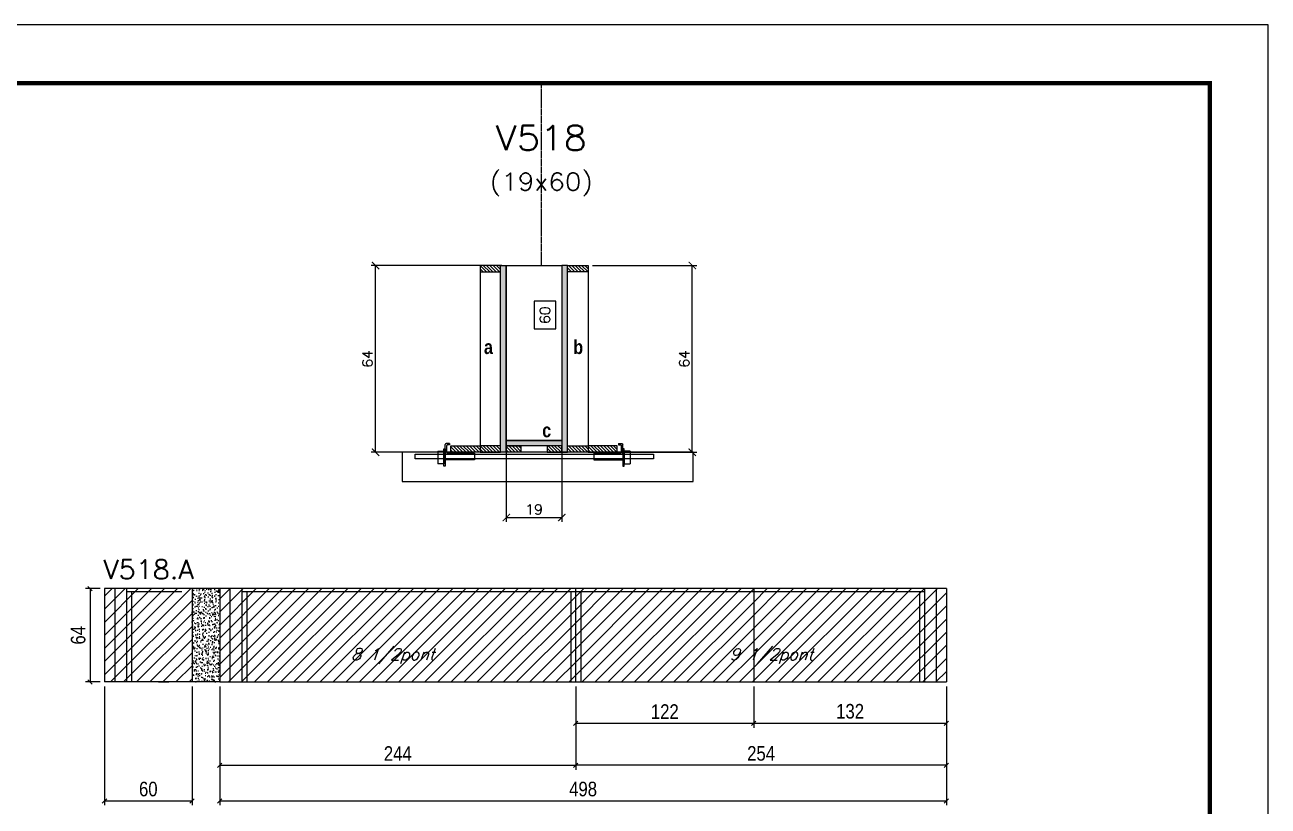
# Model space of a CAD drawing. Extents: x -21493 to -15213, y -12134 to 11887.
# Drawn here: x -17677 to -16825, y 5609 to 6144 of the extents above; entities that cross this region are included whole.
import ezdxf
from ezdxf.enums import TextEntityAlignment as Align

# ---------------------------------------------------------------- set-up
doc = ezdxf.new("R2010")
doc.units = 0
doc.linetypes.add('DASHED', pattern=[0.75, 0.5, -0.25])
doc.linetypes.add('HIDDEN', pattern=[0.375, 0.25, -0.125])
for name, color, linetype in [('barrote', 251, 'Continuous'), ('COTA', 241, 'Continuous'), ('Cota Seção (2x)', 4, 'Continuous'), ('detalhes', 4, 'Continuous'), ('Painéis', 200, 'Continuous'), ('presilha', 1, 'Continuous'), ('Reaproveitamento', 251, 'Continuous'), ('SARR_2.2x7', 40, 'Continuous'), ('SARR_3.5x7', 81, 'Continuous'), ('texto', 7, 'Continuous'), ('Texto de Titulo', 7, 'Continuous'), ('Texto Qtd Sarr', 242, 'Continuous')]:
    doc.layers.add(name, color=color, linetype=linetype)
for name, color, linetype, lineweight in [('CONCRETO', 251, 'Continuous', 25), ('Folhas', 255, 'Continuous', 9), ('Hachura', 251, 'Continuous', 9), ('Madeira', 126, 'Continuous', 18), ('SARRAFO DE PRESSAO', 251, 'DASHED', 9), ('SCO-___-LAJ', 2, 'Continuous', 0), ('Texto Seção', 7, 'Continuous', 15)]:
    doc.layers.add(name, color=color, linetype=linetype, lineweight=lineweight)
doc.styles.add('COTA TECNICA', font='techl___.ttf', dxfattribs={"height": 10})
doc.styles.add('REGUA-120', font='ROMANS.shx', dxfattribs={"height": 15})
doc.styles.add('Romans', font='romans.shx')
doc.styles.add('TECNICA', font='techb___.ttf', dxfattribs={"height": 10})
doc.dimstyles.new('Cota Seção (2x)', dxfattribs={"dimtxt": 7, "dimasz": 5, "dimexe": 3, "dimexo": 3, "dimgap": 2, "dimtad": 3, "dimdec": 1, "dimlfac": 0.5, "dimzin": 12, "dimdsep": 46, "dimtxsty": 'Romans', "dimblk": 'ARCHTICK', "dimcen": 0, "dimclrd": 4, "dimclre": 4, "dimclrt": 1, "dimadec": 1, "dimazin": 3, "dimtfac": 1, "dimtdec": 1, "dimtmove": 0, "dimatfit": 3, "dimldrblk": 'OBLIQUE', "dimfxl": 1, "dimtolj": 1, "dimtzin": 12, "dimarcsym": 0})
doc.dimstyles.new('Cota Seção interna', dxfattribs={"dimtxt": 7, "dimasz": 6, "dimexe": 0.18, "dimexo": 2, "dimgap": -4, "dimtad": 3, "dimdec": 1, "dimlfac": 0.5, "dimzin": 12, "dimdsep": 46, "dimtxsty": 'Romans', "dimblk": 'ARCHTICK', "dimcen": 0.09, "dimse1": 1, "dimse2": 1, "dimsd1": 1, "dimsd2": 1, "dimclrd": 180, "dimclre": 5, "dimclrt": 1, "dimadec": 0, "dimazin": 3, "dimtfac": 1, "dimtdec": 1, "dimtofl": 0, "dimtmove": 0, "dimatfit": 3, "dimldrblk": 'ARCHTICK', "dimfxl": 1, "dimtolj": 1, "dimtzin": 0, "dimarcsym": 0})
doc.dimstyles.new('PAINEL', dxfattribs={"dimtxt": 10, "dimasz": 3, "dimexe": 3, "dimexo": 3, "dimgap": 3, "dimtad": 1, "dimdec": 1, "dimzin": 12, "dimdsep": 46, "dimtxsty": 'COTA TECNICA', "dimblk1": 'OBLIQUE', "dimblk2": 'OBLIQUE', "dimsah": 1, "dimcen": 0.9, "dimclrd": 4, "dimclre": 4, "dimclrt": 240, "dimadec": 1, "dimazin": 3, "dimtfac": 1, "dimtdec": 1, "dimtmove": 0, "dimatfit": 3, "dimfxl": 1, "dimtolj": 1, "dimtzin": 12, "dimarcsym": 0})
pattern_1 = [(315, (5609.5861, -2378.2851), (1.12253202, 1.12253202), [])]
pattern_2 = [(315, (5609.5861, -2451.8851), (1.12253202, 1.12253202), [])]
pattern_3 = [(45, (-155557.014, -26044.2673), (-4.49012806, 4.49012806), [])]

# ---------------------------------------------------------------- blocks, each defined once
blk = doc.blocks.new('_Oblique')
at = {"color": 0, "linetype": 'ByBlock', "lineweight": -2}
blk.add_line((-0.5, -0.5), (0.5, 0.5), dxfattribs=at)
blk = doc.blocks.new('*D177')
at = {"layer": 'COTA', "color": 4, "linetype": 'ByBlock', "lineweight": -2, "transparency": 16777216}
for p, q in [((-17625.42, 5757.86), (-17635.35, 5757.86)), ((-17632.35, 5757.86), (-17632.35, 5693.86)), ((-17625.42, 5693.86), (-17635.35, 5693.86))]:
    blk.add_line(p, q, dxfattribs=at)
at = {"layer": 'Defpoints', "color": 0, "linetype": 'ByBlock', "transparency": 16777216}
for p in [(-17622.42, 5757.86), (-17632.35, 5693.86), (-17622.42, 5693.86)]:
    blk.add_point(p, dxfattribs=at)
at = {"layer": 'COTA', "color": 4, "linetype": 'ByBlock', "lineweight": -2, "transparency": 16777216, "xscale": 3, "yscale": 3, "zscale": 3}
for p, rotation in [((-17632.35, 5757.86), 90), ((-17632.35, 5693.86), 270)]:
    blk.add_blockref('_Oblique', p, dxfattribs=dict(at, rotation=rotation))
at = {"layer": 'COTA', "color": 240, "linetype": 'ByBlock', "transparency": 16777216, "insert": (-17640.46, 5725.86), "char_height": 10, "attachment_point": 5, "rotation": 90, "style": 'COTA TECNICA'}
blk.add_mtext('\\A1;64', dxfattribs=at)
blk = doc.blocks.new('*D178')
at = {"layer": 'COTA', "color": 4, "linetype": 'ByBlock', "lineweight": -2, "transparency": 16777216}
for p, q in [((-17622.42, 5690.86), (-17622.42, 5609.3)), ((-17562.42, 5690.86), (-17562.42, 5609.3)), ((-17622.42, 5612.3), (-17562.42, 5612.3))]:
    blk.add_line(p, q, dxfattribs=at)
at = {"layer": 'Defpoints', "color": 0, "linetype": 'ByBlock', "transparency": 16777216}
for p in [(-17622.42, 5693.86), (-17562.42, 5693.86), (-17562.42, 5612.3)]:
    blk.add_point(p, dxfattribs=at)
at = {"layer": 'COTA', "color": 4, "linetype": 'ByBlock', "lineweight": -2, "transparency": 16777216, "xscale": 3, "yscale": 3, "zscale": 3, "rotation": 180}
blk.add_blockref('_Oblique', (-17622.42, 5612.3), dxfattribs=at)
at = {"layer": 'COTA', "color": 4, "linetype": 'ByBlock', "lineweight": -2, "transparency": 16777216, "xscale": 3, "yscale": 3, "zscale": 3}
blk.add_blockref('_Oblique', (-17562.42, 5612.3), dxfattribs=at)
at = {"layer": 'COTA', "color": 240, "linetype": 'ByBlock', "transparency": 16777216, "insert": (-17592.42, 5620.4), "char_height": 10, "attachment_point": 5, "style": 'COTA TECNICA'}
blk.add_mtext('\\A1;60', dxfattribs=at)
blk = doc.blocks.new('*D179')
at = {"layer": 'COTA', "color": 4, "linetype": 'ByBlock', "lineweight": -2, "transparency": 16777216}
for p, q in [((-17543.42, 5690.86), (-17543.42, 5633.73)), ((-17299.42, 5690.86), (-17299.42, 5633.73)), ((-17543.42, 5636.73), (-17299.42, 5636.73))]:
    blk.add_line(p, q, dxfattribs=at)
at = {"layer": 'Defpoints', "color": 0, "linetype": 'ByBlock', "transparency": 16777216}
for p in [(-17543.42, 5693.86), (-17299.42, 5693.86), (-17299.42, 5636.73)]:
    blk.add_point(p, dxfattribs=at)
at = {"layer": 'COTA', "color": 4, "linetype": 'ByBlock', "lineweight": -2, "transparency": 16777216, "xscale": 3, "yscale": 3, "zscale": 3, "rotation": 180}
blk.add_blockref('_Oblique', (-17543.42, 5636.73), dxfattribs=at)
at = {"layer": 'COTA', "color": 4, "linetype": 'ByBlock', "lineweight": -2, "transparency": 16777216, "xscale": 3, "yscale": 3, "zscale": 3}
blk.add_blockref('_Oblique', (-17299.42, 5636.73), dxfattribs=at)
at = {"layer": 'COTA', "color": 240, "linetype": 'ByBlock', "transparency": 16777216, "insert": (-17421.42, 5644.8), "char_height": 10, "attachment_point": 5, "style": 'COTA TECNICA'}
blk.add_mtext('\\A1;244', dxfattribs=at)
blk = doc.blocks.new('*D180')
at = {"layer": 'COTA', "color": 4, "linetype": 'ByBlock', "lineweight": -2, "transparency": 16777216}
for p, q in [((-17299.42, 5690.86), (-17299.42, 5633.73)), ((-17045.42, 5690.86), (-17045.42, 5633.73)), ((-17045.42, 5636.73), (-17299.42, 5636.73))]:
    blk.add_line(p, q, dxfattribs=at)
at = {"layer": 'Defpoints', "color": 0, "linetype": 'ByBlock', "transparency": 16777216}
for p in [(-17299.42, 5693.86), (-17045.42, 5693.86), (-17299.42, 5636.73)]:
    blk.add_point(p, dxfattribs=at)
at = {"layer": 'COTA', "color": 4, "linetype": 'ByBlock', "lineweight": -2, "transparency": 16777216, "xscale": 3, "yscale": 3, "zscale": 3, "rotation": 180}
blk.add_blockref('_Oblique', (-17299.42, 5636.73), dxfattribs=at)
at = {"layer": 'COTA', "color": 4, "linetype": 'ByBlock', "lineweight": -2, "transparency": 16777216, "xscale": 3, "yscale": 3, "zscale": 3}
blk.add_blockref('_Oblique', (-17045.42, 5636.73), dxfattribs=at)
at = {"layer": 'COTA', "color": 240, "linetype": 'ByBlock', "transparency": 16777216, "insert": (-17172.42, 5644.84), "char_height": 10, "attachment_point": 5, "style": 'COTA TECNICA'}
blk.add_mtext('\\A1;254', dxfattribs=at)
blk = doc.blocks.new('*D181')
at = {"layer": 'COTA', "color": 4, "linetype": 'ByBlock', "lineweight": -2, "transparency": 16777216}
for p, q in [((-17177.42, 5690.86), (-17177.42, 5662.5)), ((-17045.42, 5690.86), (-17045.42, 5662.5)), ((-17045.42, 5665.5), (-17177.42, 5665.5))]:
    blk.add_line(p, q, dxfattribs=at)
at = {"layer": 'Defpoints', "color": 0, "linetype": 'ByBlock', "transparency": 16777216}
for p in [(-17177.42, 5693.86), (-17045.42, 5693.86), (-17177.42, 5665.5)]:
    blk.add_point(p, dxfattribs=at)
at = {"layer": 'COTA', "color": 4, "linetype": 'ByBlock', "lineweight": -2, "transparency": 16777216, "xscale": 3, "yscale": 3, "zscale": 3, "rotation": 180}
blk.add_blockref('_Oblique', (-17177.42, 5665.5), dxfattribs=at)
at = {"layer": 'COTA', "color": 4, "linetype": 'ByBlock', "lineweight": -2, "transparency": 16777216, "xscale": 3, "yscale": 3, "zscale": 3}
blk.add_blockref('_Oblique', (-17045.42, 5665.5), dxfattribs=at)
at = {"layer": 'COTA', "color": 240, "linetype": 'ByBlock', "transparency": 16777216, "insert": (-17111.42, 5673.72), "char_height": 10, "attachment_point": 5, "style": 'COTA TECNICA'}
blk.add_mtext('\\A1;132', dxfattribs=at)
blk = doc.blocks.new('*D182')
at = {"layer": 'COTA', "color": 4, "linetype": 'ByBlock', "lineweight": -2, "transparency": 16777216}
for p, q in [((-17299.42, 5690.86), (-17299.42, 5662.5)), ((-17177.42, 5690.86), (-17177.42, 5662.5)), ((-17177.42, 5665.5), (-17299.42, 5665.5))]:
    blk.add_line(p, q, dxfattribs=at)
at = {"layer": 'Defpoints', "color": 0, "linetype": 'ByBlock', "transparency": 16777216}
for p in [(-17299.42, 5693.86), (-17177.42, 5693.86), (-17299.42, 5665.5)]:
    blk.add_point(p, dxfattribs=at)
at = {"layer": 'COTA', "color": 4, "linetype": 'ByBlock', "lineweight": -2, "transparency": 16777216, "xscale": 3, "yscale": 3, "zscale": 3, "rotation": 180}
blk.add_blockref('_Oblique', (-17299.42, 5665.5), dxfattribs=at)
at = {"layer": 'COTA', "color": 4, "linetype": 'ByBlock', "lineweight": -2, "transparency": 16777216, "xscale": 3, "yscale": 3, "zscale": 3}
blk.add_blockref('_Oblique', (-17177.42, 5665.5), dxfattribs=at)
at = {"layer": 'COTA', "color": 240, "linetype": 'ByBlock', "transparency": 16777216, "insert": (-17238.42, 5673.56), "char_height": 10, "attachment_point": 5, "style": 'COTA TECNICA'}
blk.add_mtext('\\A1;122', dxfattribs=at)
blk = doc.blocks.new('_ArchTick')
at = {"color": 0, "linetype": 'ByBlock', "const_width": 0.15}
blk.add_lwpolyline([(-0.5, -0.5), (0.5, 0.5)], dxfattribs=at)
blk = doc.blocks.new('*D183')
at = {"layer": 'COTA', "color": 4, "lineweight": -2, "transparency": 16777216}
for p, q in [((-17350.03, 5979.36), (-17439.68, 5979.36)), ((-17436.68, 5851.36), (-17436.68, 5979.36)), ((-17388.03, 5851.36), (-17439.68, 5851.36))]:
    blk.add_line(p, q, dxfattribs=at)
at = {"layer": 'Defpoints', "color": 0, "transparency": 16777216}
for p in [(-17436.68, 5979.36), (-17347.03, 5979.36), (-17385.03, 5851.36)]:
    blk.add_point(p, dxfattribs=at)
at = {"layer": 'COTA', "color": 4, "lineweight": -2, "transparency": 16777216, "xscale": 5, "yscale": 5, "zscale": 5}
for p, rotation in [((-17436.68, 5979.36), 90), ((-17436.68, 5851.36), 270)]:
    blk.add_blockref('_ArchTick', p, dxfattribs=dict(at, rotation=rotation))
at = {"layer": 'COTA', "color": 1, "transparency": 16777216, "insert": (-17442.18, 5915.36), "char_height": 7, "attachment_point": 5, "rotation": 90, "style": 'Romans'}
blk.add_mtext('\\A1;64', dxfattribs=at)
blk = doc.blocks.new('*D184')
at = {"layer": 'COTA', "color": 4, "lineweight": -2, "transparency": 16777216}
for p, q in [((-17288.04, 5979.36), (-17216.56, 5979.36)), ((-17219.56, 5851.36), (-17219.56, 5979.36)), ((-17268.03, 5851.36), (-17216.56, 5851.36))]:
    blk.add_line(p, q, dxfattribs=at)
at = {"layer": 'Defpoints', "color": 0, "transparency": 16777216}
for p in [(-17291.04, 5979.36), (-17219.56, 5979.36), (-17271.03, 5851.36)]:
    blk.add_point(p, dxfattribs=at)
at = {"layer": 'COTA', "color": 4, "lineweight": -2, "transparency": 16777216, "xscale": 5, "yscale": 5, "zscale": 5}
for p, rotation in [((-17219.56, 5979.36), 90), ((-17219.56, 5851.36), 270)]:
    blk.add_blockref('_ArchTick', p, dxfattribs=dict(at, rotation=rotation))
at = {"layer": 'COTA', "color": 1, "transparency": 16777216, "insert": (-17225.06, 5915.36), "char_height": 7, "attachment_point": 5, "rotation": 90, "style": 'Romans'}
blk.add_mtext('\\A1;64', dxfattribs=at)
blk = doc.blocks.new('*D185')
at = {"layer": 'Cota Seção (2x)', "color": 180, "lineweight": -2, "transparency": 16777216}
for p, q in [((-17313.04, 5954.86), (-17328.04, 5954.86)), ((-17328.04, 5954.86), (-17328.04, 5935.86)), ((-17313.04, 5935.86), (-17313.04, 5954.86)), ((-17328.04, 5935.86), (-17313.04, 5935.86))]:
    blk.add_line(p, q, dxfattribs=at)
at = {"layer": 'Defpoints', "color": 0, "transparency": 16777216}
for p in [(-17309.04, 5979.36), (-17309.04, 5979.36), (-17309.03, 5859.36)]:
    blk.add_point(p, dxfattribs=at)
at = {"layer": 'Cota Seção (2x)', "color": 1, "transparency": 16777216, "insert": (-17320.54, 5945.36), "char_height": 7, "attachment_point": 5, "rotation": 90, "style": 'Romans'}
blk.add_mtext('\\A1;60', dxfattribs=at)
blk = doc.blocks.new('titulo1')
at = {"layer": 'Defpoints', "color": 252, "linetype": 'HIDDEN', "ltscale": 2}
blk.add_line((0, 0), (0, 125), dxfattribs=at)
at = {"layer": 'Defpoints', "style": 'Romans', "oblique": 15}
blk.add_attdef('FOLHA', text='', height=10, dxfattribs=at).set_placement((0, 15.58), align=Align.MIDDLE_CENTER)
at = {"layer": 'Texto Qtd Sarr', "color": 3, "style": 'Romans', "oblique": 15}
for tag, height, p in [('TITULO', 17, (0, 71.45)), ('SEÇÃO', 12, (0, 41.55))]:
    blk.add_attdef(tag, text='', height=height, dxfattribs=at).set_placement(p, align=Align.MIDDLE_CENTER)
blk = doc.blocks.new('PRESILHA METÁLICA 1')
at = {"layer": 'presilha'}
for p, q in [((0, 13), (6, 13)), ((0, 13), (0, 0)), ((6, 15.5), (7.5, 15.5)), ((6, -2.5), (6, 15.5)), ((6, 13), (6, 0)), ((7.5, 10.6), (7.5, 19.9)), ((7.5, 15.5), (7.5, -2.5)), ((12, 21), (8.6, 21)), ((9, 11.6), (9, 18.9)), ((12, 19.5), (9.6, 19.5)), ((12, 21), (12, 19.5)), ((6, 0), (0, 0)), ((37.5, 4.1), (7.5, 4.1)), ((37.5, 11), (9.6, 11)), ((37.5, 11), (37.5, 4.1)), ((7.5, -2.5), (6, -2.5))]:
    blk.add_line(p, q, dxfattribs=at)
for centre, radius, start, end in [((8.6, 19.9), 1.14, 90, 180), ((9.6, 18.9), 0.57, 90, 180), ((9.6, 11.6), 0.57, 180, 270)]:
    blk.add_arc(centre, radius, start, end, dxfattribs=at)
blk = doc.blocks.new('*D186')
at = {"layer": 'COTA', "color": 4, "lineweight": -2, "transparency": 16777216}
for p, q in [((-17347.03, 5852.76), (-17347.03, 5803.63)), ((-17309.03, 5852.76), (-17309.03, 5803.63)), ((-17347.03, 5806.63), (-17309.03, 5806.63))]:
    blk.add_line(p, q, dxfattribs=at)
at = {"layer": 'Defpoints', "color": 0, "transparency": 16777216}
for p in [(-17347.03, 5855.76), (-17309.03, 5855.76), (-17309.03, 5806.63)]:
    blk.add_point(p, dxfattribs=at)
at = {"layer": 'COTA', "color": 4, "lineweight": -2, "transparency": 16777216, "xscale": 5, "yscale": 5, "zscale": 5, "rotation": 180}
blk.add_blockref('_ArchTick', (-17347.03, 5806.63), dxfattribs=at)
at = {"layer": 'COTA', "color": 4, "lineweight": -2, "transparency": 16777216, "xscale": 5, "yscale": 5, "zscale": 5}
blk.add_blockref('_ArchTick', (-17309.03, 5806.63), dxfattribs=at)
at = {"layer": 'COTA', "color": 1, "transparency": 16777216, "insert": (-17328.03, 5812.13), "char_height": 7, "attachment_point": 5, "style": 'Romans'}
blk.add_mtext('\\A1;19', dxfattribs=at)
blk = doc.blocks.new('*D821')
at = {"layer": 'COTA', "color": 4, "lineweight": -2, "ltscale": 25, "transparency": 16777216}
for p, q in [((-17543.42, 5690.86), (-17543.42, 5609.3)), ((-17045.42, 5690.86), (-17045.42, 5609.3)), ((-17543.42, 5612.3), (-17045.42, 5612.3))]:
    blk.add_line(p, q, dxfattribs=at)
at = {"layer": 'Defpoints', "color": 0, "ltscale": 25, "transparency": 16777216}
for p in [(-17543.42, 5693.86), (-17045.42, 5693.86), (-17045.42, 5612.3)]:
    blk.add_point(p, dxfattribs=at)
at = {"layer": 'COTA', "color": 4, "lineweight": -2, "ltscale": 25, "transparency": 16777216, "xscale": 3, "yscale": 3, "zscale": 3, "rotation": 180}
blk.add_blockref('_Oblique', (-17543.42, 5612.3), dxfattribs=at)
at = {"layer": 'COTA', "color": 4, "lineweight": -2, "ltscale": 25, "transparency": 16777216, "xscale": 3, "yscale": 3, "zscale": 3}
blk.add_blockref('_Oblique', (-17045.42, 5612.3), dxfattribs=at)
at = {"layer": 'COTA', "color": 240, "ltscale": 25, "transparency": 16777216, "insert": (-17294.42, 5620.4), "char_height": 10, "attachment_point": 5, "style": 'COTA TECNICA'}
blk.add_mtext('\\A1;498', dxfattribs=at)
blk = doc.blocks.new('9999999999')
at = {"layer": 'Folhas'}
blk.add_lwpolyline([(98138.98, 34190.21), (99623.98, 34190.21), (99623.98, 35240.21), (98138.98, 35240.21)], close=True, dxfattribs=at)
at = {"layer": 'Folhas', "color": 30, "const_width": 3}
blk.add_lwpolyline([(98213.98, 34230.21), (99583.98, 34230.21), (99583.98, 35200.21), (98213.98, 35200.21)], close=True, dxfattribs=at)

msp = doc.modelspace()

# ---------------------------------------------------------------- hatches: boundary and pattern name
at = {"layer": 'COTA', "linetype": 'ByBlock'}
h = msp.add_hatch(dxfattribs=at)
h.set_pattern_fill('AR-CONC', color=256, scale=0.03)
h.set_pattern_definition([(50, (-151184.27, -25595.109), (5.46554007, -0.47817257), [0.5715, -6.2865]), (355, (-151184.27, -25595.109), (-1.05730264, 5.73170536), [0.4572, -5.02921753]), (100.4514447, (-151183.8145, -25595.149), (4.40823741, 5.25353256), [0.48570026, -5.34270734]), (46.1842, (-151184.27, -25593.585), (8.13237123, -1.26126984), [0.85725, -9.42975]), (96.6355576, (-151183.592, -25593.69), (7.122124, 7.42278374), [0.7285507, -8.01406824]), (351.184151, (-151184.27, -25593.585), (7.122124, 7.42278374), [0.685799, -7.54379196]), (21, (-151183.508, -25593.966), (4.54843174, -3.06795595), [0.5715, -6.2865]), (326, (-151183.508, -25593.966), (1.85406085, 5.52563898), [0.4572, -5.0292]), (71.451445, (-151183.129, -25594.2216), (6.40249258, 2.45768307), [0.48570026, -5.34269813]), (37.5, (-151184.27, -25595.109), (0.092658098, 2.536651166), [0, -4.96824, 0, -5.1054, 0, -5.04825]), (7.5, (-151184.27, -25595.109), (2.004589875, 3.005417245), [0, -2.91084, 0, -4.85394, 0, -1.92405]), (327.5, (-151185.9692, -25595.109), (4.067717855, -0.17186232), [0, -1.905, 0, -5.9436, 0, -7.8867]), (317.5, (-151186.7312, -25595.109), (4.44387544, 0.76279473), [0, -2.4765, 0, -3.94716, 0, -5.6007])])
h.paths.add_polyline_path([(-17543.42, 5757.86), (-17562.42, 5757.86), (-17562.42, 5693.86), (-17543.42, 5693.86)])
at = {"layer": 'Hachura'}
h = msp.add_hatch(dxfattribs=at)
h.set_pattern_fill('ANSI31', color=256, scale=0.5, angle=270, style=0)
h.set_pattern_definition([(315, (5609.5861, -2328.2851), (1.12253202, 1.12253202), [])])
h.paths.add_polyline_path([(-17351.03, 5974.96), (-17351.03, 5979.36), (-17365.03, 5979.36), (-17365.03, 5974.96)])
h = msp.add_hatch(color=256, dxfattribs=at)
h.dxf.hatch_style = 1
h.paths.add_polyline_path([(-17351.03, 5979.36), (-17347.03, 5979.36), (-17347.03, 5851.36), (-17351.03, 5851.36)])
h = msp.add_hatch(color=256, dxfattribs=at)
h.dxf.hatch_style = 1
h.paths.add_polyline_path([(-17305.04, 5979.36), (-17309.04, 5979.36), (-17309.03, 5851.36), (-17305.03, 5851.36)])
h = msp.add_hatch(dxfattribs=at)
h.set_pattern_fill('ANSI31', color=256, scale=0.5, angle=270, style=0)
h.set_pattern_definition([(315, (5609.5958, -2328.2851), (1.12253202, 1.12253202), [])])
h.paths.add_polyline_path([(-17305.04, 5974.96), (-17305.04, 5979.36), (-17291.04, 5979.36), (-17291.04, 5974.96)])
h = msp.add_hatch(dxfattribs=at)
h.set_pattern_fill('ANSI31', color=256, scale=0.5, angle=270, style=0)
h.set_pattern_definition(pattern_1)
h.paths.add_polyline_path([(-17385.03, 5851.36), (-17385.03, 5855.76), (-17365.03, 5855.76), (-17365.03, 5851.36)])
h = msp.add_hatch(dxfattribs=at)
h.set_pattern_fill('ANSI31', color=256, scale=0.5, angle=270, style=0)
h.set_pattern_definition(pattern_2)
h.paths.add_polyline_path([(-17351.03, 5851.36), (-17351.03, 5855.76), (-17365.03, 5855.76), (-17365.03, 5851.36)])
h = msp.add_hatch(color=256, dxfattribs=at)
h.dxf.hatch_style = 1
h.paths.add_polyline_path([(-17347.03, 5855.76), (-17347.03, 5859.36), (-17309.03, 5859.36), (-17309.03, 5855.76)])
h = msp.add_hatch(dxfattribs=at)
h.set_pattern_fill('ANSI31', color=256, scale=0.5, angle=270, style=0)
h.set_pattern_definition(pattern_1)
h.paths.add_polyline_path([(-17347.03, 5851.36), (-17347.03, 5855.76), (-17337.03, 5855.76), (-17337.03, 5851.36)])
h = msp.add_hatch(dxfattribs=at)
h.set_pattern_fill('ANSI31', color=256, scale=0.5, angle=270, style=0)
h.set_pattern_definition(pattern_1)
h.paths.add_polyline_path([(-17309.03, 5851.36), (-17309.03, 5855.76), (-17319.03, 5855.76), (-17319.03, 5851.36)])
h = msp.add_hatch(dxfattribs=at)
h.set_pattern_fill('ANSI31', color=256, scale=0.5, angle=270, style=0)
h.set_pattern_definition(pattern_2)
h.paths.add_polyline_path([(-17305.03, 5851.36), (-17305.03, 5855.76), (-17291.03, 5855.76), (-17291.03, 5851.36)])
h = msp.add_hatch(dxfattribs=at)
h.set_pattern_fill('ANSI31', color=256, scale=0.5, angle=270, style=0)
h.set_pattern_definition(pattern_1)
h.paths.add_polyline_path([(-17271.03, 5851.36), (-17271.03, 5855.76), (-17291.03, 5855.76), (-17291.03, 5851.36)])
at = {"layer": 'Reaproveitamento', "linetype": 'ByBlock'}
h = msp.add_hatch(dxfattribs=at)
h.set_pattern_fill('ANSI31', color=256, scale=2)
h.set_pattern_definition(pattern_3)
h.paths.add_polyline_path([(-17622.42, 5757.86), (-17622.42, 5693.86), (-17578.42, 5693.86), (-17578.42, 5693.86), (-17562.42, 5693.86), (-17562.42, 5757.86)])
h = msp.add_hatch(dxfattribs=at)
h.set_pattern_fill('ANSI31', color=256, scale=2)
h.set_pattern_definition(pattern_3)
h.paths.add_polyline_path([(-17299.42, 5757.86), (-17543.42, 5757.86), (-17543.42, 5693.86), (-17398.42, 5693.86), (-17299.42, 5693.86)])
h.paths.add_polyline_path([(-17461.26, 5703.53), (-17393.64, 5703.53), (-17388.14, 5719.5), (-17455.76, 5719.5)], flags=24)
h = msp.add_hatch(dxfattribs=at)
h.set_pattern_fill('ANSI31', color=256, scale=2)
h.set_pattern_definition(pattern_3)
h.paths.add_polyline_path([(-17177.42, 5757.86), (-17299.42, 5757.86), (-17299.42, 5693.86), (-17177.42, 5693.86)])
h = msp.add_hatch(dxfattribs=at)
h.set_pattern_fill('ANSI31', color=256, scale=2)
h.set_pattern_definition(pattern_3)
h.paths.add_polyline_path([(-17045.42, 5757.86), (-17177.42, 5757.86), (-17177.42, 5693.86), (-17045.42, 5693.86)])

# ---------------------------------------------------------------- linework, layer by layer
at = {"layer": 'barrote'}
msp.add_lwpolyline([(-17418.49, 5831.36), (-17218.91, 5831.36), (-17218.91, 5851.36), (-17418.49, 5851.36)], close=True, dxfattribs=at)
at = {"layer": 'CONCRETO'}
msp.add_lwpolyline([(-17347.03, 5979.36), (-17309.03, 5979.36), (-17309.03, 5859.36), (-17347.03, 5859.36), (-17347.03, 5979.36)], close=True, dxfattribs=at)
at = {"layer": 'COTA', "linetype": 'ByBlock'}
for p, q in [((-17543.42, 5757.86), (-17562.42, 5757.86)), ((-17543.42, 5693.86), (-17562.42, 5693.86))]:
    msp.add_line(p, q, dxfattribs=at)
at = {"layer": 'Madeira'}
for points in [[(-17351.03, 5974.96), (-17351.03, 5979.36), (-17365.03, 5979.36), (-17365.03, 5974.96)], [(-17351.03, 5979.36), (-17365.03, 5979.36), (-17365.03, 5851.36), (-17351.03, 5851.36)], [(-17305.04, 5974.96), (-17305.04, 5979.36), (-17291.04, 5979.36), (-17291.04, 5974.96)], [(-17305.04, 5979.36), (-17291.04, 5979.36), (-17291.03, 5851.36), (-17305.03, 5851.36)], [(-17385.03, 5851.36), (-17385.03, 5855.76), (-17365.03, 5855.76), (-17365.03, 5851.36)], [(-17351.03, 5851.36), (-17351.03, 5855.76), (-17365.03, 5855.76), (-17365.03, 5851.36)], [(-17347.03, 5851.36), (-17347.03, 5855.76), (-17337.03, 5855.76), (-17337.03, 5851.36)], [(-17309.03, 5851.36), (-17309.03, 5855.76), (-17319.03, 5855.76), (-17319.03, 5851.36)], [(-17305.03, 5851.36), (-17305.03, 5855.76), (-17291.03, 5855.76), (-17291.03, 5851.36)], [(-17271.03, 5851.36), (-17271.03, 5855.76), (-17291.03, 5855.76), (-17291.03, 5851.36)]]:
    msp.add_lwpolyline(points, close=True, dxfattribs=at)
at = {"layer": 'Painéis', "linetype": 'ByBlock'}
for p, q in [((-17622.42, 5757.86), (-17622.42, 5693.86)), ((-17562.42, 5757.86), (-17622.42, 5757.86)), ((-17562.42, 5757.86), (-17562.42, 5693.86)), ((-17045.42, 5757.86), (-17543.42, 5757.86)), ((-17543.42, 5757.86), (-17543.42, 5693.86)), ((-17299.42, 5693.86), (-17299.42, 5757.86)), ((-17177.42, 5757.86), (-17177.42, 5693.86)), ((-17045.42, 5757.86), (-17045.42, 5693.86)), ((-17554, 5735.86), (-17554.15, 5735.86)), ((-17562.42, 5693.86), (-17622.42, 5693.86)), ((-17578.42, 5693.86), (-17578.42, 5693.86)), ((-17543.42, 5693.86), (-17045.42, 5693.86))]:
    msp.add_line(p, q, dxfattribs=at)
at = {"layer": 'Painéis'}
for points in [[(-17351.03, 5979.36), (-17347.03, 5979.36), (-17347.03, 5851.36), (-17351.03, 5851.36)], [(-17305.04, 5979.36), (-17309.04, 5979.36), (-17309.03, 5851.36), (-17305.03, 5851.36)], [(-17347.03, 5855.76), (-17347.03, 5859.36), (-17309.03, 5859.36), (-17309.03, 5855.76)]]:
    msp.add_lwpolyline(points, close=True, dxfattribs=at)
at = {"layer": 'SARR_2.2x7', "linetype": 'Continuous'}
for p, q in [((-17615.42, 5757.86), (-17615.42, 5693.86)), ((-17569.42, 5755.66), (-17607.42, 5755.66)), ((-17536.42, 5757.86), (-17536.42, 5693.86)), ((-17299.42, 5755.66), (-17528.42, 5755.66)), ((-17060.42, 5755.66), (-17299.42, 5755.66)), ((-17052.42, 5757.86), (-17052.42, 5693.86)), ((-17585.42, 5693.86), (-17578.42, 5693.86)), ((-17585.42, 5693.86), (-17585.42, 5693.86))]:
    msp.add_line(p, q, dxfattribs=at)
at = {"layer": 'SARR_3.5x7'}
for p, q in [((-17607.42, 5757.86), (-17607.42, 5693.86)), ((-17603.92, 5755.66), (-17603.92, 5693.86)), ((-17528.42, 5757.86), (-17528.42, 5693.86)), ((-17524.92, 5755.66), (-17524.92, 5693.86)), ((-17302.92, 5755.66), (-17302.92, 5693.86)), ((-17295.92, 5755.66), (-17295.92, 5693.86)), ((-17063.92, 5755.66), (-17063.92, 5693.86)), ((-17060.42, 5757.86), (-17060.42, 5693.86))]:
    msp.add_line(p, q, dxfattribs=at)
at = {"layer": 'SCO-___-LAJ', "color": 1}
msp.add_lwpolyline([(-17409.49, 5850.03), (-17246.22, 5850.03), (-17246.22, 5846.83), (-17409.49, 5846.83)], close=True, dxfattribs=at)

# ---------------------------------------------------------------- block references
at = {"layer": 'presilha', "yscale": 0.6666666666666666, "zscale": 0.6666666666666666}
for p, xscale in [((-17393.9, 5843.39), 0.6666666666666666), ((-17262.17, 5843.39), -0.6666666666666666)]:
    msp.add_blockref('PRESILHA METÁLICA 1', p, dxfattribs=dict(at, xscale=xscale))
at = {"layer": 'SARRAFO DE PRESSAO', "color": 6, "linetype": 'ByBlock'}
msp.add_blockref('9999999999', (-116448.89, -29095.85), dxfattribs=at)
at = {"layer": 'Texto Seção'}
ref = msp.add_blockref('titulo1', (-17323.03, 5979.36), dxfattribs=at)
ref.add_attrib('TITULO', 'V518', dxfattribs={"layer": 'Texto de Titulo', "color": 7, "height": 17, "style": 'Romans', "width": 1.1}).set_placement((-17323.03, 6066.86), align=Align.MIDDLE_CENTER)
ref.add_attrib('SEÇÃO', '(19x60)', dxfattribs={"layer": 'Texto de Titulo', "color": 7, "height": 12, "style": 'Romans', "width": 1.1}).set_placement((-17323.03, 6036.86), align=Align.MIDDLE_CENTER)

# ---------------------------------------------------------------- texts
at = {"layer": 'detalhes', "style": 'TECNICA'}
for s, p in [('a', (-17362.34, 5918.69)), ('b', (-17301.1, 5918.68)), ('c', (-17322.43, 5861.59))]:
    msp.add_text(s, height=9.6, dxfattribs=at).set_placement(p)
at = {"layer": 'texto', "color": 2, "char_height": 8, "attachment_point": 5, "style": 'Romans'}
for s, insert in [('{\\Q19;\\C256;8 1/2pont}', (-17424.89, 5711.52)), ('{\\Q19;\\C256;9 1/2pont}', (-17165.37, 5711.52))]:
    msp.add_mtext(s, dxfattribs=dict(at, insert=insert))
at = {"layer": 'Texto Seção', "style": 'REGUA-120', "width": 1.05}
msp.add_text('V518.A', height=13, dxfattribs=at).set_placement((-17623.29, 5764.49))

# ---------------------------------------------------------------- dimensions: what is measured, and where the dimension line sits
at = {"layer": 'COTA'}
for base, p1, p2, picture, middle in [((-17436.68, 5979.36), (-17385.03, 5851.36), (-17347.03, 5979.36), '*D183', (-17442.18, 5915.36)), ((-17219.56, 5979.36), (-17271.03, 5851.36), (-17291.04, 5979.36), '*D184', (-17225.06, 5915.36))]:
    dim = msp.add_linear_dim(base=base, p1=p1, p2=p2, angle=90, dimstyle='Cota Seção (2x)', dxfattribs=at)
    dim.commit()
    dim.dimension.update_dxf_attribs({"geometry": picture, "text_midpoint": middle})
dim = msp.add_linear_dim(base=(-17309.03, 5806.63), p1=(-17347.03, 5855.76), p2=(-17309.03, 5855.76), dimstyle='Cota Seção (2x)', dxfattribs=at)
dim.commit()
dim.dimension.update_dxf_attribs({"geometry": '*D186', "text_midpoint": (-17328.03, 5812.13)})
at = {"layer": 'COTA', "linetype": 'ByBlock'}
dim = msp.add_linear_dim(base=(-17632.35, 5693.86), p1=(-17622.42, 5757.86), p2=(-17622.42, 5693.86), angle=90, dimstyle='PAINEL', dxfattribs=at)
dim.commit()
dim.dimension.update_dxf_attribs({"geometry": '*D177', "text_midpoint": (-17640.46, 5725.86)})
for base, p1, p2, picture, middle in [((-17562.42, 5612.3), (-17622.42, 5693.86), (-17562.42, 5693.86), '*D178', (-17592.42, 5620.4)), ((-17299.42, 5636.73), (-17543.42, 5693.86), (-17299.42, 5693.86), '*D179', (-17421.42, 5644.8)), ((-17299.42, 5636.73), (-17045.42, 5693.86), (-17299.42, 5693.86), '*D180', (-17172.42, 5644.84)), ((-17299.42, 5665.5), (-17177.42, 5693.86), (-17299.42, 5693.86), '*D182', (-17238.42, 5673.56)), ((-17177.42, 5665.5), (-17045.42, 5693.86), (-17177.42, 5693.86), '*D181', (-17111.42, 5673.72))]:
    dim = msp.add_linear_dim(base=base, p1=p1, p2=p2, dimstyle='PAINEL', dxfattribs=at)
    dim.commit()
    dim.dimension.update_dxf_attribs({"geometry": picture, "text_midpoint": middle})
at = {"layer": 'COTA', "ltscale": 25}
dim = msp.add_linear_dim(base=(-17045.42, 5612.3), p1=(-17543.42, 5693.86), p2=(-17045.42, 5693.86), dimstyle='PAINEL', dxfattribs=at)
dim.commit()
dim.dimension.update_dxf_attribs({"geometry": '*D821', "text_midpoint": (-17294.42, 5620.4)})
at = {"layer": 'Cota Seção (2x)'}
dim = msp.add_linear_dim(base=(-17309.04, 5979.36), p1=(-17309.03, 5859.36), p2=(-17309.04, 5979.36), angle=90, dimstyle='Cota Seção interna', dxfattribs=at)
dim.commit()
dim.dimension.update_dxf_attribs({"geometry": '*D185', "text_midpoint": (-17309.04, 5945.36), "dimtype": 160})

doc.saveas('drawing.dxf')
